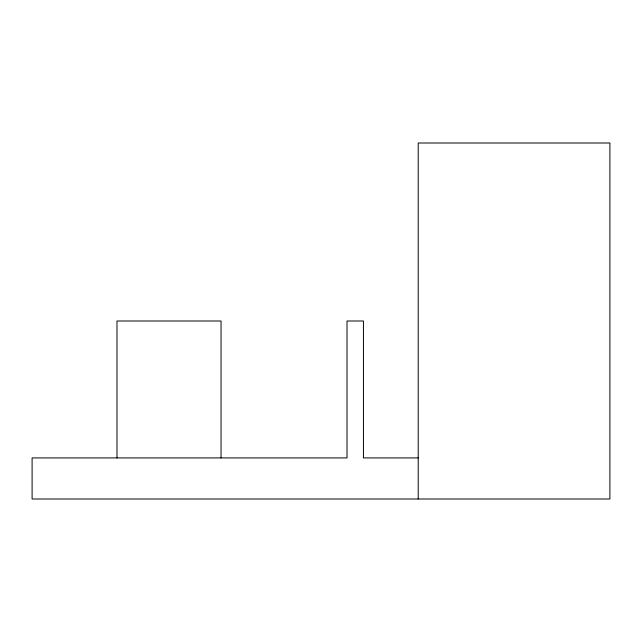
<?xml version="1.0" encoding="UTF-8"?>
<svg xmlns="http://www.w3.org/2000/svg" width="642" height="642" viewBox="0 0 642 642"><rect width="100%" height="100%" fill="white"/><g stroke="black" fill="none" stroke-linecap="round" stroke-linejoin="round"><path stroke-width="0.96" d="M418.215 457.923L363.444 457.923L363.444 321L347.017 321L347.017 457.923L32.1 457.923L32.1 498.994L609.9 498.994L609.9 143.005L418.215 143.005L418.215 498.994M221.049 457.923L221.049 321L116.988 321L116.988 457.923"/></g></svg>
